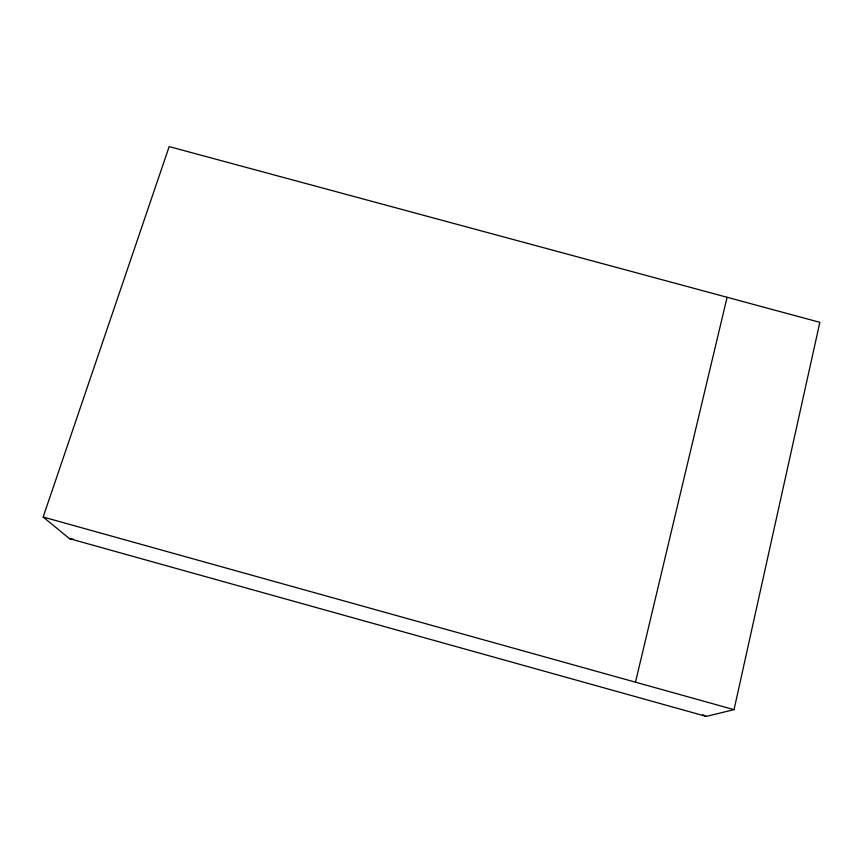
<?xml version="1.0" encoding="UTF-8"?>
<svg xmlns="http://www.w3.org/2000/svg" width="863" height="863" viewBox="0 0 863 863"><rect width="100%" height="100%" fill="white"/><g stroke="black" fill="none" stroke-linecap="round" stroke-linejoin="round"><path stroke-width="1.29" d="M734.035 709.656L819.85 322.331L169.17 146.591L43.15 517.023L69.472 538.652L706.279 716.409L734.035 709.656L43.15 517.023M635.481 682.18L727.099 297.282M69.472 538.652L73.431 539.235M702.687 714.823L706.279 716.409"/></g></svg>
